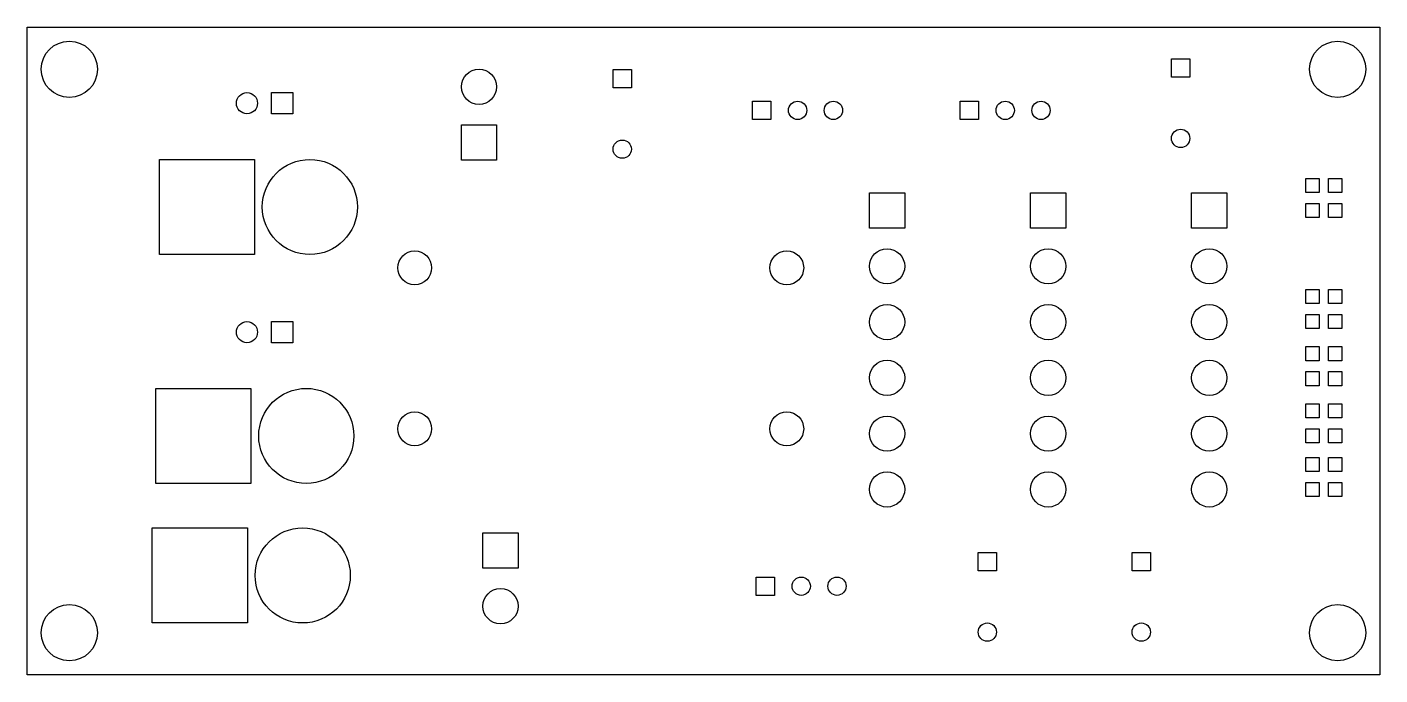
# Model space of a CAD drawing. Extents: x -91 to 5, y -3 to 43.
import ezdxf

# ---------------------------------------------------------------- set-up
doc = ezdxf.new("R2010")
doc.units = 0
doc.layers.add('OUTLINE', color=1, linetype='CONTINUOUS')
doc.layers.add('TOP', color=2, linetype='CONTINUOUS')

msp = doc.modelspace()

# ---------------------------------------------------------------- linework, layer by layer
at = {"layer": 'OUTLINE'}
msp.add_lwpolyline([(-91, -3), (-91, 43), (5, 43), (5, -3)], close=True, dxfattribs=at)
at = {"layer": 'TOP'}
for points in [[(-9.794, 40.742), (-8.494, 40.742), (-8.494, 39.442), (-9.794, 39.442)], [(-49.418, 39.98), (-48.118, 39.98), (-48.118, 38.68), (-49.418, 38.68)], [(-72.148, 38.342), (-72.148, 36.842), (-73.648, 36.842), (-73.648, 38.342)], [(-39.512, 36.434), (-39.512, 37.734), (-38.212, 37.734), (-38.212, 36.434)], [(-24.78, 36.434), (-24.78, 37.734), (-23.48, 37.734), (-23.48, 36.434)], [(-57.678, 33.548), (-60.178, 33.548), (-60.178, 36.048), (-57.678, 36.048)], [(-81.607, 26.851), (-81.607, 33.601), (-74.857, 33.601), (-74.857, 26.851)], [(-0.259, 32.25), (0.691, 32.25), (0.691, 31.25), (-0.259, 31.25)], [(1.341, 32.25), (2.291, 32.25), (2.291, 31.25), (1.341, 31.25)], [(-31.222, 31.222), (-28.722, 31.222), (-28.722, 28.722), (-31.222, 28.722)], [(-19.792, 31.222), (-17.292, 31.222), (-17.292, 28.722), (-19.792, 28.722)], [(-8.362, 31.222), (-5.862, 31.222), (-5.862, 28.722), (-8.362, 28.722)], [(-0.259, 30.472), (0.691, 30.472), (0.691, 29.472), (-0.259, 29.472)], [(1.341, 30.472), (2.291, 30.472), (2.291, 29.472), (1.341, 29.472)], [(-0.259, 24.376), (0.691, 24.376), (0.691, 23.376), (-0.259, 23.376)], [(1.341, 24.376), (2.291, 24.376), (2.291, 23.376), (1.341, 23.376)], [(-72.148, 22.086), (-72.148, 20.586), (-73.648, 20.586), (-73.648, 22.086)], [(-0.259, 22.598), (0.691, 22.598), (0.691, 21.598), (-0.259, 21.598)], [(1.341, 22.598), (2.291, 22.598), (2.291, 21.598), (1.341, 21.598)], [(-0.259, 20.312), (0.691, 20.312), (0.691, 19.312), (-0.259, 19.312)], [(1.341, 20.312), (2.291, 20.312), (2.291, 19.312), (1.341, 19.312)], [(-0.259, 18.534), (0.691, 18.534), (0.691, 17.534), (-0.259, 17.534)], [(1.341, 18.534), (2.291, 18.534), (2.291, 17.534), (1.341, 17.534)], [(-81.861, 10.595), (-81.861, 17.345), (-75.111, 17.345), (-75.111, 10.595)], [(-0.259, 16.248), (0.691, 16.248), (0.691, 15.248), (-0.259, 15.248)], [(1.341, 16.248), (2.291, 16.248), (2.291, 15.248), (1.341, 15.248)], [(-0.259, 14.47), (0.691, 14.47), (0.691, 13.47), (-0.259, 13.47)], [(1.341, 14.47), (2.291, 14.47), (2.291, 13.47), (1.341, 13.47)], [(-0.259, 12.438), (0.691, 12.438), (0.691, 11.438), (-0.259, 11.438)], [(1.341, 12.438), (2.291, 12.438), (2.291, 11.438), (1.341, 11.438)], [(-0.259, 10.66), (0.691, 10.66), (0.691, 9.66), (-0.259, 9.66)], [(1.341, 10.66), (2.291, 10.66), (2.291, 9.66), (1.341, 9.66)], [(-82.115, 0.689), (-82.115, 7.439), (-75.365, 7.439), (-75.365, 0.689)], [(-58.654, 7.092), (-56.154, 7.092), (-56.154, 4.592), (-58.654, 4.592)], [(-23.51, 5.69), (-22.21, 5.69), (-22.21, 4.39), (-23.51, 4.39)], [(-12.588, 5.69), (-11.288, 5.69), (-11.288, 4.39), (-12.588, 4.39)], [(-39.258, 2.652), (-39.258, 3.952), (-37.958, 3.952), (-37.958, 2.652)]]:
    msp.add_lwpolyline(points, close=True, dxfattribs=at)
for centre, radius in [((-88, 40), 2), ((2, 40), 2), ((-58.928, 38.758), 1.25), ((-75.398, 37.592), 0.75), ((-36.322, 37.084), 0.65), ((-33.782, 37.084), 0.65), ((-21.59, 37.084), 0.65), ((-19.05, 37.084), 0.65), ((-9.144, 35.092), 0.65), ((-48.768, 34.33), 0.65), ((-70.932, 30.226), 3.375), ((-63.492, 25.908), 1.2), ((-37.092, 25.908), 1.2), ((-29.972, 26.012), 1.25), ((-18.542, 26.012), 1.25), ((-7.112, 26.012), 1.25), ((-29.972, 22.052), 1.25), ((-18.542, 22.052), 1.25), ((-7.112, 22.052), 1.25), ((-75.398, 21.336), 0.75), ((-29.972, 18.092), 1.25), ((-18.542, 18.092), 1.25), ((-7.112, 18.092), 1.25), ((-71.186, 13.97), 3.375), ((-63.492, 14.478), 1.2), ((-37.092, 14.478), 1.2), ((-29.972, 14.132), 1.25), ((-18.542, 14.132), 1.25), ((-7.112, 14.132), 1.25), ((-29.972, 10.172), 1.25), ((-18.542, 10.172), 1.25), ((-7.112, 10.172), 1.25), ((-71.44, 4.064), 3.375), ((-36.068, 3.302), 0.65), ((-33.528, 3.302), 0.65), ((-57.404, 1.882), 1.25), ((-88, 0), 2), ((2, 0), 2), ((-22.86, 0.04), 0.65), ((-11.938, 0.04), 0.65)]:
    msp.add_circle(centre, radius, dxfattribs=at)

doc.saveas('drawing.dxf')
